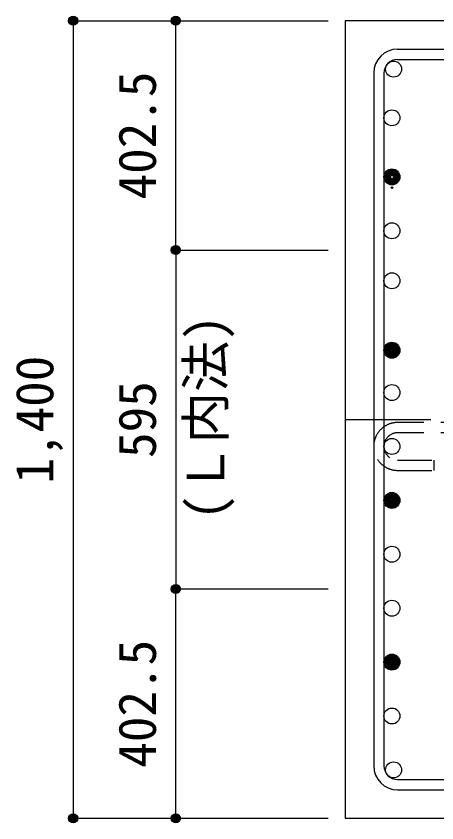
# Model space of a CAD drawing. Units: millimetres at full size, sheet at 1:30; details may follow other scales. Extents: x -5973 to 5954, y -4195 to 4201.
# Drawn here: x -725 to 13, y -2383 to -967 of the extents above; entities that cross this region are included whole.
import ezdxf
from ezdxf.enums import TextEntityAlignment as Align

# ---------------------------------------------------------------- set-up
doc = ezdxf.new("R2010")
doc.units = ezdxf.units.MM
doc.header["$LTSCALE"] = 30
doc.header["$PDMODE"] = 32
doc.header["$PDSIZE"] = 15
doc.linetypes.add('CHAIN1', pattern=[8, 5, -1, 1, -1])
doc.linetypes.add('DASHED2', pattern=[3, 2, -1])
for name, color, linetype in [('0-1_躯体線', 2, 'Continuous'), ('0-3_立上り筋', 4, 'Continuous'), ('0-4_フープ筋', 7, 'Continuous'), ('0-7_文字', 4, 'Continuous'), ('0-C_中子', 7, 'DASHED2'), ('0-D_寸法', 4, 'Continuous')]:
    doc.layers.add(name, color=color, linetype=linetype)
doc.styles.add('ＭＳ ゴシック', font='')
doc.styles.get('ＭＳ ゴシック').set_extended_font_data('MS Gothic')

msp = doc.modelspace()

# ---------------------------------------------------------------- linework, layer by layer
at = {"layer": '0-1_躯体線'}
for p, q in [((-147.56, -974.89), (-147.56, -2374.89)), ((1652.44, -974.89), (-147.56, -974.89)), ((-147.56, -2374.89), (270.94, -2374.89))]:
    msp.add_line(p, q, dxfattribs=at)
at = {"layer": '0-3_立上り筋', "color": 3}
for centre in [(-62.63, -1059.82), (-65.56, -1145.39), (-65.56, -1249.08), (-65.56, -1343.7), (-65.56, -1431.39), (-65.56, -1553.39), (-65.56, -1627.58), (-65.56, -1722.21), (-65.56, -1816.83), (-65.56, -1911.46), (-65.56, -2006.09), (-65.56, -2100.71), (-65.56, -2195.34), (-62.63, -2289.97)]:
    msp.add_circle(centre, 14, dxfattribs=at)
at = {"layer": '0-3_立上り筋'}
for centre, radius in [((-65.56, -1249.08), 14), ((-65.56, -1249.08), 12.6), ((-65.56, -1249.08), 11.2), ((-65.56, -1249.08), 9.8), ((-65.56, -1249.08), 8.4), ((-65.56, -1249.08), 7), ((-65.56, -1249.08), 5.6), ((-65.56, -1249.08), 4.2), ((-65.56, -1249.08), 2.8), ((-65.56, -1267.86), 1.4), ((-65.56, -1553.39), 14), ((-65.56, -1553.39), 12.6), ((-65.56, -1553.39), 11.2), ((-65.56, -1553.39), 9.8), ((-65.56, -1553.39), 8.4), ((-65.56, -1553.39), 7), ((-65.56, -1553.39), 5.6), ((-65.56, -1553.39), 4.2), ((-65.56, -1553.39), 2.8), ((-65.56, -1553.39), 1.4), ((-65.56, -1816.83), 14), ((-65.56, -1816.83), 12.6), ((-65.56, -1816.83), 11.2), ((-65.56, -1816.83), 9.8), ((-65.56, -1816.83), 8.4), ((-65.56, -1816.83), 7), ((-65.56, -1816.83), 5.6), ((-65.56, -1816.83), 4.2), ((-65.56, -1816.83), 2.8), ((-65.56, -1816.83), 1.4), ((-65.56, -2100.71), 14), ((-65.56, -2100.71), 12.6), ((-65.56, -2100.71), 11.2), ((-65.56, -2100.71), 9.8), ((-65.56, -2100.71), 8.4), ((-65.56, -2100.71), 7), ((-65.56, -2100.71), 5.6), ((-65.56, -2100.71), 4.2), ((-65.56, -2100.71), 2.8), ((-65.56, -2100.71), 1.4)]:
    msp.add_circle(centre, radius, dxfattribs=at)
at = {"layer": '0-4_フープ筋'}
for p, q in [((-55.56, -1024.89), (1160.44, -1024.89)), ((-55.56, -1042.89), (1160.44, -1042.89)), ((-97.56, -1066.89), (-97.56, -2282.89)), ((-79.56, -1066.89), (-79.56, -2282.89)), ((-55.56, -2306.89), (1160.44, -2306.89)), ((-55.56, -2324.89), (1160.44, -2324.89))]:
    msp.add_line(p, q, dxfattribs=at)
for centre, radius, start, end in [((-55.56, -1066.89), 42, 90, 180), ((-55.56, -1066.89), 24, 90, 180), ((-55.56, -2282.89), 42, 180, 270), ((-55.56, -2282.89), 24, 180, 270)]:
    msp.add_arc(centre, radius, start, end, dxfattribs=at)
at = {"layer": '0-C_中子'}
for p, q in [((1160.44, -1680.21), (-55.56, -1680.21)), ((1160.44, -1698.21), (-55.56, -1698.21)), ((-55.56, -1746.21), (8.44, -1746.21)), ((8.44, -1764.21), (8.44, -1746.21)), ((-55.56, -1764.21), (8.44, -1764.21))]:
    msp.add_line(p, q, dxfattribs=at)
for radius in [42, 24]:
    msp.add_arc((-55.56, -1722.21), radius, 90, 270, dxfattribs=at)
at = {"layer": '0-D_寸法'}
for p, q in [((-624.6, -974.89), (-444.6, -974.89)), ((-624.6, -974.89), (-444.6, -974.89)), ((-624.6, -974.89), (-624.6, -2374.89)), ((-444.6, -974.89), (-177.56, -974.89)), ((-444.6, -1377.39), (-444.6, -974.89)), ((-444.6, -974.89), (-177.56, -974.89)), ((-444.6, -1377.39), (-177.56, -1377.39)), ((-444.6, -1377.39), (-444.6, -1972.39)), ((-444.6, -1377.39), (-177.56, -1377.39)), ((-444.6, -1972.39), (-177.56, -1972.39)), ((-444.6, -2374.89), (-444.6, -1972.39)), ((-444.6, -1972.39), (-177.56, -1972.39)), ((-624.6, -2374.89), (-444.6, -2374.89)), ((-444.6, -2374.89), (-177.56, -2374.89)), ((-444.6, -2374.89), (-177.56, -2374.89)), ((-444.6, -2374.89), (-177.56, -2374.89))]:
    msp.add_line(p, q, dxfattribs=at)
at = {"layer": '0-D_寸法', "linetype": 'CHAIN1'}
msp.add_line((-147.56, -1674.89), (1252.44, -1674.89), dxfattribs=at)
at = {"layer": '0-D_寸法'}
for centre, radius in [((-624.6, -974.89), 8), ((-624.6, -974.89), 7.2), ((-624.6, -974.89), 6.4), ((-624.6, -974.89), 5.6), ((-624.6, -974.89), 4.8), ((-624.6, -974.89), 4), ((-624.6, -974.89), 3.2), ((-624.6, -974.89), 2.4), ((-624.6, -974.89), 1.6), ((-624.6, -974.89), 0.8), ((-444.6, -974.89), 8), ((-444.6, -974.89), 7.2), ((-444.6, -974.89), 6.4), ((-444.6, -974.89), 5.6), ((-444.6, -974.89), 4.8), ((-444.6, -974.89), 4), ((-444.6, -974.89), 3.2), ((-444.6, -974.89), 2.4), ((-444.6, -974.89), 1.6), ((-444.6, -974.89), 0.8), ((-444.6, -1377.39), 8), ((-444.6, -1377.39), 7.2), ((-444.6, -1377.39), 6.4), ((-444.6, -1377.39), 5.6), ((-444.6, -1377.39), 4.8), ((-444.6, -1377.39), 4), ((-444.6, -1377.39), 3.2), ((-444.6, -1377.39), 2.4), ((-444.6, -1377.39), 1.6), ((-444.6, -1377.39), 0.8), ((-444.6, -1972.39), 8), ((-444.6, -1972.39), 7.2), ((-444.6, -1972.39), 6.4), ((-444.6, -1972.39), 5.6), ((-444.6, -1972.39), 4.8), ((-444.6, -1972.39), 4), ((-444.6, -1972.39), 3.2), ((-444.6, -1972.39), 2.4), ((-444.6, -1972.39), 1.6), ((-444.6, -1972.39), 0.8), ((-624.6, -2374.89), 8), ((-624.6, -2374.89), 7.2), ((-624.6, -2374.89), 6.4), ((-624.6, -2374.89), 5.6), ((-624.6, -2374.89), 4.8), ((-624.6, -2374.89), 4), ((-624.6, -2374.89), 3.2), ((-624.6, -2374.89), 2.4), ((-624.6, -2374.89), 1.6), ((-624.6, -2374.89), 0.8), ((-444.6, -2374.89), 8), ((-444.6, -2374.89), 7.2), ((-444.6, -2374.89), 6.4), ((-444.6, -2374.89), 5.6), ((-444.6, -2374.89), 4.8), ((-444.6, -2374.89), 4), ((-444.6, -2374.89), 3.2), ((-444.6, -2374.89), 2.4), ((-444.6, -2374.89), 1.6), ((-444.6, -2374.89), 0.8)]:
    msp.add_circle(centre, radius, dxfattribs=at)
at = {"layer": '0-D_寸法', "color": 7}
for p in [(-624.6, -974.89), (-444.6, -974.89), (-444.6, -1377.39), (-444.6, -1972.39), (-624.6, -2374.89), (-444.6, -2374.89)]:
    msp.add_point(p, dxfattribs=at)

# ---------------------------------------------------------------- texts
at = {"layer": '0-7_文字', "style": 'ＭＳ ゴシック'}
msp.add_text('(Ｌ内法)', height=65.98, rotation=90, dxfattribs=at).set_placement((-339.55, -1851.49), align=Align.BOTTOM_LEFT)
at = {"layer": '0-D_寸法', "style": 'ＭＳ ゴシック'}
for s, p in [('402.5', (-459.6, -1288.64)), ('1,400', (-639.6, -1787.39)), ('595', (-459.6, -1742.39)), ('402.5', (-459.6, -2286.14))]:
    msp.add_text(s, height=65.98, rotation=90, dxfattribs=at).set_placement(p, align=Align.BOTTOM_LEFT)

doc.saveas('drawing.dxf')
